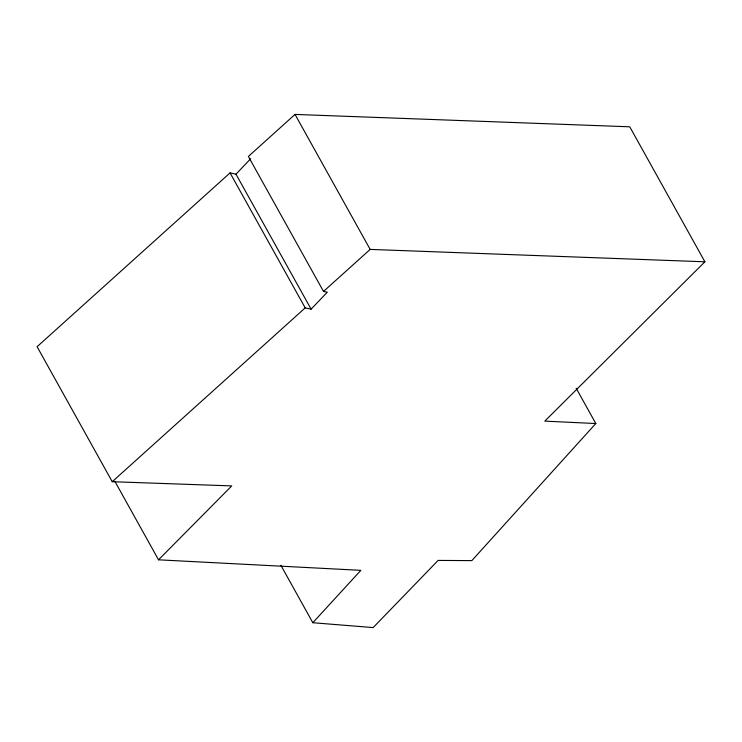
<?xml version="1.0" encoding="UTF-8"?>
<svg xmlns="http://www.w3.org/2000/svg" width="742" height="742" viewBox="0 0 742 742"><rect width="100%" height="100%" fill="white"/><g stroke="black" fill="none" stroke-linecap="round" stroke-linejoin="round"><path stroke-width="1.11" d="M576.182 388.27L595.807 423.534L471.847 560.618L438.142 560.414L373.152 627.584L312.827 622.723L280.875 565.302M312.827 622.723L360.853 570.338L158.538 559.811L114.806 481.233M158.538 559.811L231.754 485.908L112.237 481.706L37.1 346.709L230.057 172.895L235.984 174.175L250.638 158.779M230.057 172.895L305.194 307.884L311.111 309.173L327.315 292.153L323.512 291.439L248.375 156.451L295.028 114.416L629.763 126.808L704.9 261.796L544.786 421.131L595.807 423.534M112.237 481.706L305.194 307.884M323.512 291.439L370.165 249.405L704.9 261.796M295.028 114.416L370.165 249.405M235.984 174.175L311.111 309.173"/></g></svg>
